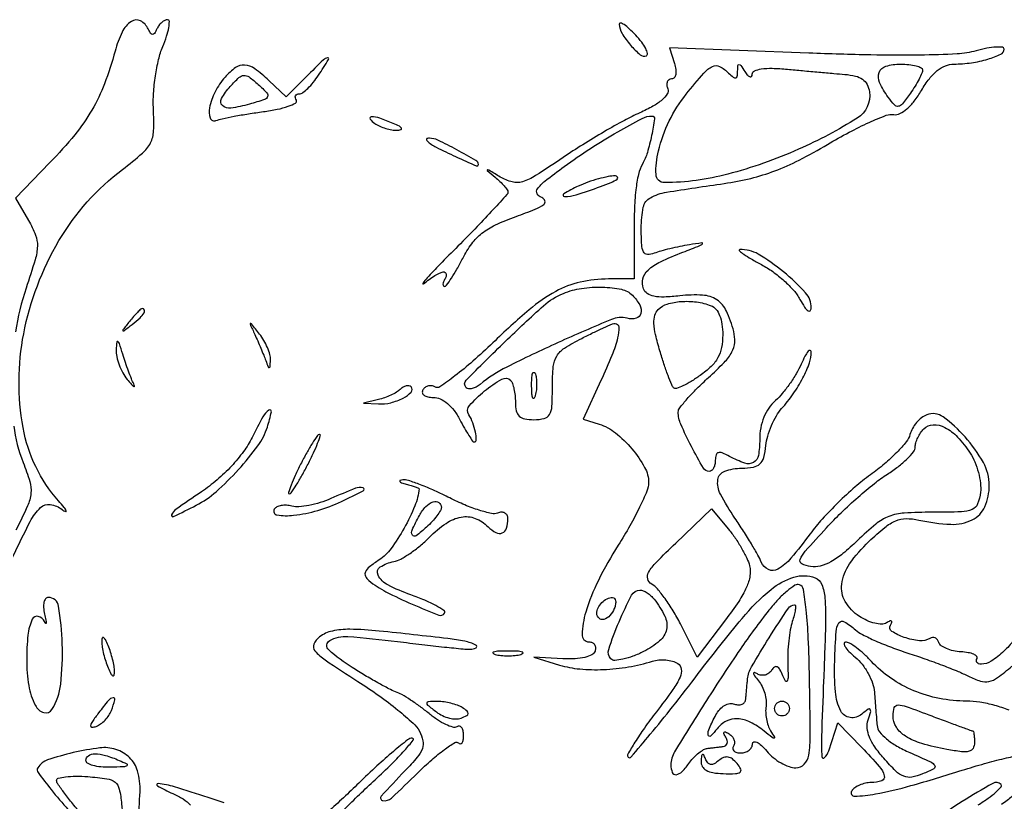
# Model space of a CAD drawing. Extents: x 4 to 800, y 0 to 528.
# Drawn here: x 477.1 to 610.2, y 422.3 to 528 of the extents above; entities that cross this region are included whole.
import ezdxf

# ---------------------------------------------------------------- set-up
doc = ezdxf.new("R2010")
doc.units = 0

msp = doc.modelspace()

# ---------------------------------------------------------------- linework, layer by layer
for points in [[(476.108529, 455.418226, -0.009032), (478.481771, 460.259929, -0.082597), (479.875203, 462.136801, -0.234702), (481.189246, 462.552348, -0.125268), (482.793805, 461.866351, 0.049388), (483.254099, 461.58125, 0.693487), (483.351888, 461.673604, 0.072685), (483.068912, 462.141608, 0.009134), (482.297728, 463.043908, -0.13807), (477.508898, 472.930519, -0.092095), (477.597623, 485.589945, -0.085904), (482.363975, 498.173805, -0.097371), (490.936824, 507.799942, 0.015591), (493.626014, 509.975747, 0.096651), (494.718936, 511.364787, 0.109561), (495.142657, 512.985638, 0.022622), (495.119529, 515.95426, -0.029654), (495.132673, 518.052643, -0.020826), (495.385461, 520.401685, -0.021092), (495.8179, 522.637879, -0.040667), (496.381678, 524.371058, 0.019196), (496.901557, 525.763242, 0.035415), (497.198261, 526.933998, 0.046435), (497.268772, 527.765466, 0.411813), (497.032307, 528, 0.119825), (496.658249, 527.909051, 0.058764), (496.249594, 527.632812, 0.053332), (495.870729, 527.2281, 0.052356), (495.583333, 526.75, -0.029131), (495.255505, 526.14253, -0.260055), (495, 526, -0.260055), (494.744495, 526.14253, -0.029131), (494.416667, 526.75, 0.165752), (493.373576, 527.836221, 0.273233), (492.140248, 527.766697, 0.133666), (490.894651, 526.332928, 0.046714), (489.933719, 523.75, -0.02547), (488.505651, 519.348507, -0.0411), (486.804199, 515.797419, -0.039282), (484.486373, 512.46336, -0.020985), (481.144751, 508.714163), (476.504587, 503.928326), (478.241787, 500.90143, -0.036216), (479.189361, 498.932889, -0.103213), (479.44616, 497.441588, -0.064292), (479.141598, 495.596363, -0.008237), (477.920251, 491.763269, 0.042813), (476.481909, 485.86937, 0.034206)], [(611.294555, 444.206333, -0.044675), (609.979939, 442.741736, -0.042523), (608.268379, 441.399546, -0.146033), (606.929552, 441, -0.075732), (606.563364, 441.055784, -0.152775), (606.325718, 441.220312, -0.186823), (606.252082, 441.464705, -0.119662), (606.345024, 441.75, 0.345191), (606.31164, 442.047772, 0.09946), (605.901455, 442.326061, 0.056327), (605.158557, 442.543961, 0.028175), (604.184752, 442.657866, -0.038117), (603.153824, 442.799261, -0.046362), (602.224478, 443.092003, -0.053006), (601.518772, 443.480956, -0.161226), (601.195301, 443.914096, 0.088492), (600.989422, 444.292506, 0.117832), (600.681576, 444.532124, 0.128693), (600.320045, 444.594501, 0.11765), (599.960578, 444.475636, -0.166144), (598.575054, 444.159552, -0.05506), (596.509998, 444.610494, -0.064703), (594.846131, 445.422923, -0.40549), (594.661419, 446.261182, 0.042553), (594.857466, 446.648546, 0.378019), (594.798806, 446.81471, 0.24324), (594.574765, 446.821744, 0.026943), (594.110532, 446.568313, -0.14547), (593.47771, 446.396806, -0.052318), (592.542646, 446.517907, -0.04642), (591.484323, 446.875814, -0.040311), (590.456024, 447.436857, -0.115349), (588.555839, 449.431806, -0.166121), (588.070364, 451.800482, -0.122095), (589.128584, 454.528281, -0.049618), (591.75, 457.564514, -0.017596), (593.884188, 459.45242, -0.071347), (595.363164, 460.352283, -0.100597), (596.762555, 460.641243, -0.056024), (598.5, 460.451422, 0.043697), (602.793031, 459.875245, 0.126746), (605.702898, 460.483518, 0.176272), (607.392301, 462.248164, 0.104037), (608, 465.13713, 0.127947), (607.202963, 468.20085, 0.054098), (604.725458, 471.692458, 0.054771), (601.768433, 474.371734, 0.253514), (599.55887, 474.660964, 0.075551), (598.851353, 474.258471, 0.048972), (598.171516, 473.604634, 0.048219), (597.619189, 472.815483, 0.06472), (597.291654, 472.007284, -0.107345), (596.793246, 471.025248, -0.022957), (595.51116, 469.590964, -0.022997), (593.839632, 468.035402, -0.020129), (591.958459, 466.565624, 0.023334), (589.873081, 464.91467, 0.014554), (587.58226, 462.800091, 0.014599), (585.440951, 460.578866, 0.025566), (583.821866, 458.604159, -0.0165), (581.212205, 455.300971, -0.086004), (579.440405, 453.815941, -0.244448), (578.178138, 453.757211, -0.189271), (577.211615, 454.766655, 0.03091), (576.761101, 455.69605, 0.006858), (575.871869, 457.22464, 0.0071), (574.793316, 458.96502, 0.006793), (573.650068, 460.700203, -0.027319), (571.692368, 463.954759, -0.156821), (571.344812, 465.911257, -0.280238), (572.266864, 467.047384, -0.082545), (574.570496, 467.461489, 0.037574), (576.160502, 467.602185, 0.147798), (577.03362, 468.03134, 0.143808), (577.536305, 468.879868, 0.03491), (577.830077, 470.5, -0.043343), (578.087478, 471.794946, -0.029766), (578.590463, 473.20625, -0.030088), (579.243206, 474.517021, -0.052355), (579.955113, 475.5, 0.031479), (581.517426, 477.47814, 0.031263), (582.822981, 479.641191, 0.032889), (583.717458, 481.67258, 0.094976), (583.960858, 483.184259, 0.38779), (583.803727, 483.34643, 0.242496), (583.544221, 483.232251, 0.050461), (583.110947, 482.57044, 0.015785), (582.597485, 481.5, -0.029758), (581.934909, 480.212212, -0.019947), (581.034613, 478.82166, -0.020119), (580.050892, 477.540166, -0.036948), (579.136627, 476.595012, 0.05956), (578.225735, 475.564104, 0.0546), (577.552063, 474.317951, 0.051965), (577.139054, 472.895978, 0.044738), (577, 471.345012, -0.041391), (576.819836, 469.172367, -0.225899), (576.162506, 468.231488, -0.217028), (574.996298, 468.127161, -0.038316), (572.934259, 469.035184, 0.024808), (571.939385, 469.505731, 0.1627), (571.396412, 469.54359, 0.26886), (571.095703, 469.247145, 0.06691), (571, 468.535184, -0.051103), (570.939805, 467.947769, -0.071045), (570.760656, 467.45096, -0.091117), (570.496219, 467.116956, -0.181813), (570.185212, 467, -0.267262), (569.388218, 467.458784, -0.011509), (567.770028, 470.398843, -0.017037), (566.347465, 473.373668, -0.103362), (566, 475.03653, -0.16793), (566.191519, 475.590683, -0.013449), (567.193965, 476.799333, -0.017), (568.507599, 478.200122, -0.012197), (570.064563, 479.677294, 0.015809), (572.196359, 481.729291, 0.068019), (573.241352, 483.141578, 0.108757), (573.617332, 484.427119, 0.078605), (573.484169, 485.919097, 0.046971), (572.511528, 488.670655, 0.139254), (571.218098, 490.174312, 0.133277), (569.289336, 490.810694, 0.04151), (566.214062, 490.72066, -0.017521), (564.086924, 490.556113, -0.058808), (562.695864, 490.661083, -0.101225), (561.808007, 491.030783, -0.153198), (561.291951, 491.681571, -0.154946), (561.213201, 493.01569, -0.144806), (561.912675, 494.192976, -0.076443), (563.598532, 495.332761, -0.019777), (566.624794, 496.620662, 0.001886), (568.901466, 497.49475, 0.120359), (569.248696, 497.737393, 0.694988), (569.179981, 497.865173, 0.004999), (567.5, 497.615898, 0.01113), (566.223168, 497.384133, 0.009071), (564.867188, 497.080964, 0.009187), (563.628545, 496.756127, 0.023575), (562.75, 496.463042, -0.10091), (561.845354, 496.309618, -0.272353), (561.315619, 496.645399, -0.106535), (561.055931, 497.614677, -0.012376), (561, 499.873959, -0.04924), (561.277485, 502.684781, -0.223929), (562.230386, 503.971616, -0.083854), (564.411593, 504.707775, -0.003849), (572.200743, 505.888834, 0.024304), (575.786363, 506.583568, 0.030356), (579.024566, 507.587663, 0.027777), (582.335652, 509.054051, 0.015904), (586.162925, 511.1661, -0.011975), (589.065485, 512.797731, -0.01597), (591.780205, 514.129997, -0.013199), (594.074936, 515.094494, -0.135651), (595.088665, 515.198088, 0.157268), (595.91473, 515.318006, 0.064822), (596.868034, 515.950246, 0.050542), (597.869547, 517.015152, 0.030181), (598.842758, 518.458067, -0.030968), (599.907996, 520.032086, -0.057893), (600.980244, 521.132284, -0.073155), (602.077528, 521.784902, -0.096429), (603.216275, 522.013655, 0.033714), (605.58147, 522.187529, 0.037254), (607.822132, 522.67744, 0.037278), (609.55709, 523.338919, 0.290812), (610, 524.036024, 0.387125), (609.773337, 524.284902, 0.038919), (608.898438, 524.298521, 0.033091), (607.688175, 524.142276, 0.018778), (606.25, 523.80235, -0.054749), (603.649958, 523.382056, -0.009247), (598.611502, 523.218851, -0.008674), (591.99248, 523.241753, -0.004376), (583.649131, 523.488447), (564.798262, 524.21098), (565.466519, 522.10549, -0.039829), (565.660044, 521.270376, -0.080427), (565.651686, 520.596822, -0.131123), (565.451944, 520.165482, -0.222665), (565.098772, 520, 0.14818), (564.746096, 519.893134, 0.152588), (564.516949, 519.609488, 0.117205), (564.454824, 519.179025, 0.069209), (564.572909, 518.670599, -0.235558), (564.506674, 517.984749, -0.075918), (563.821084, 517.18792, -0.050159), (562.579254, 516.322718, -0.022263), (560.791524, 515.428588, 0.019284), (558.725726, 514.410714, 0.007801), (555.987292, 512.87183, 0.007705), (553.088692, 511.122525, 0.009705), (550.463087, 509.410526, -0.00737), (546.725123, 506.948279, -0.066518), (544.952985, 506.125016, -0.139668), (543.57826, 506.091309, -0.070399), (541.963087, 506.762025, 0.001052), (540.424428, 507.667798, 0.13783), (540.214245, 507.722815, 0.690274), (540.187764, 507.649022, 0.002108), (541.25, 506.749245, -0.016568), (541.920189, 506.147424, -0.021976), (542.485937, 505.554581, -0.020066), (542.904844, 505.034373, -0.16082), (543, 504.746179, -0.18662), (542.863669, 504.393636, -0.001877), (541.017187, 502.37847, -0.005779), (538.837337, 500.071419, -0.003678), (536.25, 497.434835, 0.002825), (533.790199, 494.936757, 0.007777), (532.093443, 493.138896, 0.030899), (531.499461, 492.403082, 0.870638), (531.578741, 492.328414, -0.024579), (533.136983, 493.460043, -0.088477), (534.262665, 493.939248, -0.436611), (534.639643, 493.682802, -0.177758), (534.5, 493, 0.037669), (534.301028, 492.616192, 0.081126), (534.221755, 492.29375, 0.154955), (534.270089, 492.085715, 0.264694), (534.420659, 492, 0.241834), (534.710139, 492.14871, 0.010772), (535.365638, 493.106563, 0.016109), (536.105658, 494.323427, 0.010606), (536.881145, 495.767024, -0.040339), (538.108138, 497.757656, -0.068002), (539.469615, 499.16507, -0.058109), (541.309631, 500.293458, -0.022209), (544.093597, 501.436543, 0.009079), (546.661008, 502.41277, 0.063306), (547.831576, 503.064399, 0.330907), (547.98163, 503.554217, 0.226657), (547.552252, 503.981671, -0.185654), (546.939259, 504.502719, -0.289819), (546.98283, 505.171989, -0.070275), (547.989031, 506.210682, -0.00797), (550.610123, 508.18276, -0.013407), (554.152226, 510.61789, -0.013437), (557.81723, 512.857816, -0.009659), (561.103956, 514.663622, -0.121362), (562.469392, 515, -0.457306), (562.787527, 514.632088, -0.013648), (562.394492, 512.371604, -0.021929), (561.823027, 510.069303, -0.058645), (561.159082, 508.517581, 0.075263), (560.616933, 507.124825, 0.027783), (560.26903, 505.040919, 0.020509), (560.072023, 502.184453, 0.008127), (560.026407, 498.25), (560.050874, 493), (556.590536, 493, 0.054888), (552.753462, 492.577505, 0.071205), (549.447273, 491.32737, 0.050919), (545.870942, 488.852092, 0.015159), (540.948234, 484.37983, -0.011234), (538.263813, 481.902314, -0.017729), (535.841808, 479.913848, -0.012097), (533.801157, 478.432942, -0.297637), (533.135437, 478.416295, 0.100991), (532.706885, 478.573835, 0.098383), (532.246627, 478.553036, 0.097473), (531.825873, 478.357196, 0.097119), (531.510081, 478.016312, 0.194045), (531.44384, 477.63099, 0.184958), (531.66164, 477.297729, 0.107915), (532.178139, 477.072532, 0.049078), (532.915303, 477, -0.107352), (533.859165, 476.794987, -0.067368), (534.818572, 476.190407, -0.057448), (535.722523, 475.237793, -0.041818), (536.5, 474, 0.009487), (537.122472, 472.850272, 0.014544), (537.708988, 471.88125, 0.008948), (538.22705, 471.109623, 0.24515), (538.437196, 471, 0.420696), (538.718154, 471.287231, 0.043356), (538.604008, 472.332816, 0.040857), (538.248193, 473.584008, 0.050035), (537.710122, 474.673533, -0.329856), (537.807152, 475.906622, -0.042211), (539.832825, 477.873451, -0.042377), (542.154259, 479.467037, -0.337583), (543.362878, 479.303788, -0.115202), (543.60913, 478.907503, -0.02884), (543.812846, 478.168404, -0.027918), (543.953131, 477.273313, -0.024915), (544, 476.333333, 0.053326), (544.12362, 475.177531, 0.152866), (544.517857, 474.483333, 0.143629), (545.25594, 474.112468, 0.04511), (546.5, 474, 0.058486), (547.90613, 474.165041, 0.210034), (548.610481, 474.697968, 0.114944), (548.93168, 475.814388, 0.012814), (549, 478.479676, -0.022127), (549.119858, 481.186796, -0.115182), (549.583757, 482.596826, -0.115934), (550.622619, 483.651099, -0.022548), (552.960162, 484.979676, -0.005129), (554.516603, 485.753695, -0.00731), (555.915604, 486.40653, -0.004371), (557.101114, 486.926375, -0.101473), (557.460162, 487, -0.405437), (557.962274, 486.512757, -0.068149), (557.805924, 485.043721, -0.036525), (557.032911, 482.672519, -0.011897), (555.557557, 479.296019), (553.134652, 474.092039), (555.317326, 473.402894, -0.093212), (557.508978, 472.229063, -0.048051), (559.7428, 470.047219, -0.048267), (561.457153, 467.566362, -0.128796), (561.989278, 465.5, -0.097967), (561.759347, 464.362506, -0.014199), (560.7838, 462.196385, -0.015629), (559.461405, 459.673632, -0.012808), (557.897147, 457.062163, 0.025371), (555.202539, 452.296034, 0.042663), (553.5049, 448.027834, 0.063959), (552.99765, 444.991628, 0.425327), (553.952491, 444, -0.110726), (554.382953, 443.90349, -0.139905), (554.688627, 443.635872, -0.131796), (554.818255, 443.233411, -0.093084), (554.753472, 442.760417, -0.195253), (554.327796, 442.262566, -0.06062), (553.386973, 441.912036, -0.046155), (552.059916, 441.720544, -0.025486), (550.420139, 441.720375), (546.5, 441.919917), (549.965643, 440.875488, 0.050485), (552.697648, 440.344896, 0.033192), (555.902724, 440.2661, 0.031783), (559.270803, 440.622159, 0.03369), (562.5, 441.399484, -0.05504), (563.371022, 441.570261, -0.043316), (564.333184, 441.567435, -0.044645), (565.238076, 441.403943, -0.077708), (565.932117, 441.091432, -0.223517), (566.404896, 440.325136, -0.133112), (566.239737, 439.244577, -0.05154), (565.271084, 437.550154, -0.0087), (563.040885, 434.552994, 0.009546), (561.420484, 432.367626, 0.015498), (560.13846, 430.444325, 0.009277), (559.177863, 428.835945, 0.338406), (559.231377, 428.435289, 0.437097), (559.608499, 428.449909, 0.002373), (562.224163, 431.535489, 0.007671), (565.22801, 435.226824, 0.00456), (568.69802, 439.710724, -0.010536), (574.611952, 447.166794, -0.048022), (578.530741, 451.068334, -0.095632), (581.611947, 452.73778, -0.169666), (584.466226, 452.651334, -0.210326), (585.370987, 451.754467, -0.073224), (585.796925, 449.926969, -0.027836), (585.890107, 446.494392, -0.003178), (585.619901, 438.749443, 0.00186), (585.336424, 431.195397, 0.026749), (585.389326, 428.509841, 0.646494), (585.765837, 428.372488, 0.114326), (586.314339, 429.276987), (587.555352, 433.053975), (590.777676, 429.72938, -0.011065), (593.148873, 427.17205, -0.115748), (593.823608, 425.922292, -0.390993), (593.470566, 425.245576, -0.08634), (592.059017, 425, 0.052971), (591.264374, 424.915577, 0.048741), (590.481522, 424.665592, 0.052069), (589.824838, 424.297804, 0.101001), (589.414458, 423.86159, 0.594918), (589.807538, 423.174703, 0.04085), (592.630252, 423.469281, 0.022571), (597.418569, 424.594334, 0.007518), (604.319673, 426.660798, -0.007489), (607.373238, 427.575353, -0.011692), (610.030766, 428.261415, -0.005943), (612.26238, 428.754297, -0.252917)], [(476.255855, 473.146336, 0.064268), (477.519993, 468.241638, -0.022639), (478.419933, 465.659338, -0.099239), (478.567999, 464.058698, -0.079505), (478.107036, 462.355173, -0.011521), (476.551259, 459.101156, -0.015691)], [(610.668618, 434.778334, 0.027029), (608.738926, 435.421251, 0.026909), (606.73361, 435.856547, 0.040009), (604.943712, 436, -0.048381), (601.27815, 436.355518, -0.050554), (597.805487, 437.408447, -0.051768), (594.688716, 439.106538, -0.055947), (592.075686, 441.371121, 0.020977), (591.068644, 442.375174, 0.025971), (590.047531, 443.217994, 0.025822), (589.138906, 443.82174, 0.142391), (588.575686, 443.966731, 0.413117), (588.391362, 443.771376, 0.138473), (588.520841, 443.356294, 0.053266), (589.050923, 442.706122, 0.021503), (589.899517, 441.935366, -0.053967), (590.832285, 440.970719, -0.039531), (591.651152, 439.725612, -0.040243), (592.244344, 438.405395, -0.067758), (592.492994, 437.218636, 0.000891), (592.578708, 436.046646, 0.000694), (592.675956, 434.772491, 0.000701), (592.769915, 433.585072, 0.001702), (592.843476, 432.708994, 0.148013), (593.185151, 431.856193, 0.051272), (594.125191, 430.90102, 0.042398), (595.510198, 429.940859, 0.027592), (597.25, 429.06525, -0.004275), (600.097475, 427.794845, -0.15076), (600.634465, 427.31673, -0.43314), (600.511634, 426.878746, -0.021421), (599, 426.172544, -0.053774), (597.536247, 425.74089, -0.141129), (596.457128, 425.850344, -0.099045), (595.371772, 426.559784, -0.01902), (593.749978, 428.27854, -0.026718), (592.539511, 429.822461, -0.056337), (591.812006, 431.157498, -0.074488), (591.52315, 432.349798, -0.099405), (591.644224, 433.45441, 0.010307), (591.981898, 434.59968, 0.284141), (591.89676, 434.887517, 0.356358), (591.628794, 434.899548, 0.013235), (590.776924, 434.229827, -0.208795), (589.207554, 433.776766, -0.246946), (587.960032, 434.657685, -0.097844), (587.226734, 437.239916, -0.028581), (587.125178, 441.387541, -0.006644), (587.309663, 445.399331, -0.131665), (587.694742, 446.55721, -0.401549), (588.414142, 446.721275, -0.043983), (589.921259, 445.628477, 0.061216), (590.870959, 444.988471, 0.013437), (592.65187, 444.141678, 0.013793), (594.778607, 443.269, 0.012862), (597, 442.493, -0.007121), (599.302513, 441.718209, -0.006346), (601.672676, 440.848925, -0.006379), (603.783727, 440.013133, -0.019526), (605.183577, 439.373191, 0.038538), (606.818008, 438.699832, 0.134833), (607.946133, 438.648233, 0.102338), (609.115518, 439.17932, 0.01731), (611.056413, 440.700922, -0.009524)], [(520.871765, 421.368029, -0.009446), (525.057, 425.392287, 0.00798), (527.308659, 427.544667, 0.015322), (529.031747, 429.352734, 0.013773), (530.207453, 430.739686, 0.629182), (530.082478, 431, 0.169188), (529.44545, 430.778094, 0.006902), (527.533216, 429.218397, 0.011378), (525.302475, 427.258862, 0.007753), (522.852659, 424.934967, -0.012754), (518.6772, 421.052725, -0.096193)], [(492.934284, 419.500086, 0.024239), (493.315568, 423.776303, 0.080592), (492.977769, 426.568909, 0.129063), (491.904248, 428.368288, 0.117749), (490.050227, 429.484059, 0.108256), (487.860442, 429.685338, 0.02661), (484.280999, 429.04427, 0.023684), (480.82713, 428.059377, 0.174767), (479.50655, 427.010599, 0.307049), (479.533578, 426.371261, 0.00854), (481.307499, 424.06256, 0.014709), (483.607899, 421.340529, 0.009217)], [(504.651401, 422.259679, 0.005165), (502.5, 422.993963, 0.00618), (497.957611, 424.43009, 0.046489), (495.750691, 424.879627, 0.812368), (495.648224, 424.564481, 0.027675), (497.75, 423.509132, -0.037248), (499.118977, 422.788633, -0.059948), (500.143926, 421.962028, -0.074531)], [(606.5, 422, 0.015523), (607.846185, 422.89089, 0.026937), (608.897115, 423.722677, 0.026884), (609.604975, 424.418943, 0.400949), (609.597771, 424.735562, 0.336958), (608.469374, 424.889264, 0.011335), (604.359619, 422.440775, 0.018082), (600.464937, 419.798318, 0.095867)], [(611.080895, 423.163708, -0.047631), (609.66152, 422.05528, -0.029443)]]:
    msp.add_lwpolyline(points, format="xyb")
for points in [[(558.031803, 527.408406, 0.128009), (558.404096, 526.159136, 0.041146), (559.547413, 524.579484, 0.038354), (560.857, 523.269964, 0.287466), (561.686625, 523.145542, 0.361286), (561.84055, 523.451258, 0.063222), (561.600133, 524.103347, 0.043933), (561.054754, 524.959273, 0.024076), (560.25, 525.908406, 0.017026), (559.387367, 526.770942, 0.039196), (558.67028, 527.342499, 0.086019), (558.208408, 527.550409, 0.5008)], [(515.754579, 520.300033), (513.054612, 517.600067), (510.712855, 519.800033, 0.031716), (508.800623, 521.380772, 0.138747), (507.437069, 521.881037, 0.176431), (506.203059, 521.535041, 0.058807), (504.796016, 520.25, 0.05862), (503.445207, 518.258906, 0.067959), (502.674847, 516.10367, 0.143194), (502.780281, 514.734934, 0.415701), (503.560784, 514.384951, -0.038533), (504.398465, 514.63436, -0.006608), (506.026761, 514.962966, -0.007166), (507.953392, 515.296835, -0.006343), (509.968777, 515.590246, 0.017567), (511.845902, 515.906703, 0.032514), (513.336562, 516.314688, 0.040787), (514.320542, 516.746676, 0.431412), (514.42194, 517.126304, -0.084761), (514.286909, 517.460051, -0.163558), (514.317885, 517.743352, -0.180691), (514.508419, 517.931885, -0.106044), (514.825973, 518, 0.161655), (515.293359, 518.155165, 0.032055), (515.973859, 518.734375, 0.030918), (516.711677, 519.54286, 0.024473), (517.408043, 520.5, 0.005937), (518.77046, 522.634164, 0.629545), (518.626752, 522.859643, 0.164732), (518.079739, 522.597504, 0.002995)], [(572.8, 520.8, 0.023205), (573.419526, 520.235457, 0.227685), (573.75319, 520.152083, 0.311655), (573.956929, 520.364866, 0.037242), (574.015313, 521.05, -0.017425), (574.05085, 521.832087, -0.405593), (574.203379, 521.965839, -0.231435), (574.437701, 521.83612, -0.009151), (575, 521, 0.032087), (575.375498, 520.493434, 0.127384), (575.689119, 520.271729, 0.346709), (575.892792, 520.335968, 0.147099), (575.984687, 520.627163, -0.291033), (576.286818, 521.088309, -0.07055), (577.203296, 521.355329, -0.043043), (578.674412, 521.438693, -0.015883), (580.75, 521.311532, 0.000604), (582.788339, 521.124004, 0.000483), (584.985937, 520.926641, 0.000488), (587.020552, 520.747897, 0.001235), (588.5, 520.623061, -0.038776), (589.928594, 520.393653, -0.095716), (590.890463, 519.955325, -0.119943), (591.490538, 519.262262, -0.082521), (591.809098, 518.268459, -0.297047), (590.175864, 514.725613, -0.036144), (582.241816, 510.502958, -0.039562), (572.680608, 507.144979, -0.063385), (564.118331, 506.007554, -0.4035), (562.990578, 507.082811, -0.071201), (563.312187, 510.288847, -0.053213), (564.784547, 514.341675, -0.055595), (567.062585, 517.928254, -0.008677), (569.451595, 520.797629, -0.099091), (570.607599, 521.697791, -0.240594), (571.586937, 521.689817, -0.076409)], [(599, 521.222506, -0.105748), (598.906693, 520.786266, -0.015945), (598.51301, 519.978126, -0.017288), (597.976917, 519.041323, -0.014168), (597.342163, 518.078119, -0.013212), (596.273216, 516.634695, -0.184976), (595.729133, 516.307724, -0.258136), (595.205143, 516.487166, -0.026067), (594.342163, 517.546742, -0.04953), (593.179498, 519.520253, -0.200055), (593.126806, 520.887593, -0.239291), (594.039484, 521.728797, -0.068839), (596, 522, -0.024476), (597.149663, 521.943688, -0.038945), (598.11875, 521.771611, -0.046043), (598.808721, 521.523182, -0.291123)], [(508.089982, 516.600435, -0.031795), (505.586026, 516.048951, -0.229196), (504.43746, 516.400967, -0.349964), (504.295128, 517.345871, -0.052996), (505.501778, 519.001965, -0.02033), (506.667959, 520.189755, -0.173213), (507.341848, 520.483371, -0.180267), (508.035104, 520.27738, -0.022378), (509.269397, 519.258096, -0.017066), (510.454959, 518.110435, -0.305282), (510.542743, 517.613719, -0.212234), (510.108813, 517.221568, -0.009063)], [(525, 514, 0.040566), (525.684071, 513.632796, 0.028934), (526.5, 513.331527, 0.029384), (527.317134, 513.134067, 0.053798), (528, 513.085598, 0.051935), (528.535375, 513.161267, 0.491407), (528.615423, 513.343886, 0.152377), (528.341871, 513.608071, 0.014925), (527.5, 514, 0.019739), (525.686554, 514.695838, 0.081911), (524.533606, 514.885992, 0.608383), (524.381869, 514.592871, 0.095694)], [(532.083333, 511.627176, 0.064958), (533.292889, 510.799341, 0.009923), (535.927559, 509.52467, 0.004451), (538.725232, 508.269046, 0.541042), (539, 508.44864, 0.268599), (538.67742, 509.005803, 0.007149), (536.093941, 510.440313, 0.011269), (533.543721, 511.735863, 0.112345), (532.382993, 512, 0.051831), (532.136118, 511.974339, 0.173364), (531.999483, 511.890483, 0.275223), (531.982363, 511.768888, 0.111359)], [(552.5, 505.536115, 0.027083), (550.522746, 504.497793, 0.753222), (550.617526, 504.138658, 0.081511), (552.215869, 504.365556, 0.010528), (555.5, 505.471164, 0.014041), (556.920953, 506.02863, 0.055563), (557.7375, 506.48855, 0.395128), (557.789095, 506.750844, 0.258815), (557.5, 506.911003, 0.048143), (556.524616, 506.816273, 0.018831), (555.20625, 506.50663, 0.018434), (553.795268, 506.062096, 0.021835)], [(577.223441, 494.94554, -0.035116), (578.757989, 493.991948, -0.027101), (580.289786, 492.752207, -0.027754), (581.598929, 491.430718, -0.057083), (582.433403, 490.239736, 0.018554), (583.051698, 489.194639, 0.087217), (583.523111, 488.683849, 0.3843), (583.808561, 488.707402, 0.184364), (583.959962, 489.075686, 0.193961), (583.190142, 491.134864, 0.036216), (580.201677, 493.960901, 0.037551), (576.781534, 496.351323, 0.14834), (574.315741, 496.955804, 0.665546), (574.261003, 496.802146, 0.033427), (574.833385, 496.347058, 0.020421), (575.849743, 495.704081, 0.009354)], [(559.8, 490.8, -0.070651), (560.786094, 489.487479, -0.183828), (560.947923, 488.336345, -0.279925), (560.317613, 487.686071, -0.128421), (559.090895, 487.686482, 0.164543), (556.978186, 487.53753, 0.006479), (549.757139, 484.403258, 0.01116), (542.849487, 481.110797, 0.054589), (539.225834, 478.756463, -0.048413), (538.694442, 478.401825, -0.064184), (538.151592, 478.195291, -0.079739), (537.680069, 478.159282, -0.177446), (537.358096, 478.308571, -0.412849), (537.355706, 479.334106, -0.004828), (542.637623, 484.563511, -0.010102), (547.808503, 489.385934, -0.086453), (550.48408, 491.05543, -0.059558), (552.946485, 491.727412, -0.04374), (555.774066, 491.897304, -0.044637), (558.322607, 491.598721, -0.145912)], [(570.418213, 489.393011, -0.128821), (571.08448, 488.914699, -0.077516), (571.585426, 488.073675, -0.060446), (571.897879, 486.907298, -0.035263), (572, 485.461105, -0.045755), (571.840852, 483.725602, -0.08126), (571.356399, 482.377779, -0.075889), (570.440803, 481.194887, -0.035472), (568.942425, 479.959003, -0.017815), (567.733704, 479.161633, -0.027655), (566.633002, 478.571376, -0.026281), (565.736729, 478.20883, -0.286805), (565.374176, 478.29249, -0.101059), (565.115031, 478.68463, -0.006496), (564.617327, 479.96958, -0.009283), (564.068614, 481.530792, -0.00677), (563.514785, 483.284615, -0.015529), (562.927038, 485.482702, -0.047248), (562.717937, 487.013026, -0.074715), (562.836028, 488.10443, -0.13289), (563.283033, 488.883033, -0.124426), (564.506862, 489.613008, -0.054776), (566.374476, 489.954393, -0.051188), (568.472383, 489.889477, -0.058363)], [(491.872445, 487.25, 0.001576), (490.99236, 486.120493, 0.377591), (491, 486, 0.377591), (491.120493, 485.99236, 0.001576), (492.25, 486.872445, 0.017685), (493.306759, 487.76332, 0.065617), (493.869516, 488.426111, 0.241985), (493.90695, 488.806605, 0.307699), (493.622445, 489, 0.184603), (493.410139, 488.91885, 0.013803), (492.952641, 488.485937, 0.017649), (492.425681, 487.920402, 0.012436)], [(508.809706, 485.5, -0.004617), (509.202646, 484.624619, -0.003388), (509.622861, 483.646875, -0.003423), (510.008049, 482.715877, -0.007594), (510.285925, 482, 0.005492), (510.622585, 481.121755, 0.333106), (510.758082, 481.038557, 0.366178), (510.863988, 481.146399, 0.005928), (510.921053, 482.05887, 0.078825), (510.842314, 482.793843, 0.033785), (510.519979, 483.730029, 0.032368), (510.034194, 484.701106, 0.036738), (509.444834, 485.55887, 0.000858), (508.343189, 486.929096, 0.251175), (508.213921, 486.98371, 0.515711), (508.167876, 486.904417, 0.001244)], [(490.085953, 483.44113, 0.064141), (490.166417, 482.511956, 0.035438), (490.487657, 481.416846, 0.034693), (490.977828, 480.335355, 0.046654), (491.574157, 479.44113, 0.009654), (492.149592, 478.758905, 0.062371), (492.485688, 478.460408, 0.665431), (492.57199, 478.516048, 0.074622), (492.466722, 478.828343, -0.022056), (492.150143, 479.518665, -0.007423), (491.748405, 480.551284, -0.007368), (491.337324, 481.708069, -0.008375), (490.978517, 482.828343, 0.004818), (490.526409, 484.275274, 0.165659), (490.315377, 484.558227, 0.572615), (490.155893, 484.483448, 0.012639)], [(546.692991, 477.269032, -0.087174), (546.51666, 476.883358, -0.597527), (546.356533, 476.900903, -0.080377), (546.235556, 477.431793, -0.012823), (546.194949, 478.5, -0.014395), (546.212705, 479.580113, -0.052471), (546.315079, 480.257153, -0.333666), (546.47713, 480.386009, -0.31318), (546.655937, 480.269032, -0.06278), (546.814405, 479.671085, -0.030339), (546.872264, 478.880008, -0.029507), (546.832894, 478.036634, -0.037336)], [(528.433333, 478.080398, -0.057395), (527.935975, 477.70631, -0.023509), (527.186667, 477.313158, -0.022888), (526.334167, 476.962312, -0.027159), (525.5, 476.713066), (523.5, 476.232003), (525.5, 476.131314, 0.07289), (527.172603, 476.291063, 0.060095), (528.850862, 476.924278, 0.084951), (529.916323, 477.734801, 0.404166), (529.904373, 478.42896, 0.163493), (529.627844, 478.566407, 0.09272), (529.250451, 478.548374, 0.074935), (528.830246, 478.379442, 0.056986)], [(508.452606, 471.612053, -0.042947), (507.28529, 469.698712, -0.029179), (505.656467, 467.733167, -0.027918), (503.711321, 465.867129, -0.028796), (501.589592, 464.25, 0.004054), (498.157532, 461.893023, 0.150072), (497.580176, 461.153681, 0.679056), (497.838024, 460.916913, 0.006748), (500.901216, 462.448917, 0.06128), (503.572852, 464.275339, 0.027721), (506.599995, 467.254995, 0.02725), (509.220807, 470.473544, 0.080567), (510.503064, 473.009655, 0.024085), (511.049363, 475.070121, 0.67685), (510.716711, 475.293702, 0.118499), (509.912377, 474.406816, 0.00969)], [(605.419238, 469.482914, -0.047234), (606.048373, 468.290923, -0.033521), (606.530295, 466.856999, -0.03401), (606.807032, 465.411949, -0.059112), (606.810855, 464.192307, -0.063634), (606.423492, 462.623326, -0.205172), (605.688442, 461.871131, -0.090878), (604.22729, 461.558261, -0.007421), (600.301843, 461.5, 0.015318), (596.518987, 461.384081, 0.075312), (594.436589, 460.936732, 0.082512), (592.670495, 459.910001, 0.020448), (590.17229, 457.664665, -0.020335), (588.233625, 455.921443, -0.046215), (586.60834, 454.811105, -0.063044), (585.182689, 454.239939, -0.09924), (583.870447, 454.164665, -0.081929), (582.690533, 454.534866, -0.390811), (582.464282, 455.139326, -0.085162), (583.147994, 456.237476, -0.004262), (586, 459.390492, -0.01475), (587.997433, 461.436705, -0.011534), (590.279688, 463.541192, -0.0117), (592.496734, 465.402638, -0.027762), (594.25, 466.653036, 0.022759), (595.685872, 467.655565, 0.029548), (596.898438, 468.706489, 0.030054), (597.773509, 469.669638, 0.170996), (598, 470.312545, -0.07169), (598.083112, 470.889222, -0.038802), (598.338751, 471.560561, -0.037697), (598.711816, 472.217054, -0.048357), (599.153196, 472.753196, -0.18881), (600.436447, 473.314253, -0.130728), (601.999164, 472.963098, -0.085352), (603.720486, 471.650984, -0.042315)], [(515, 468, 0.009323), (514.252894, 466.465529, 0.016702), (513.705668, 465.175, 0.012218), (513.343187, 464.160667, 0.510981), (513.459352, 464, 0.247499), (513.73158, 464.143545, 0.008607), (514.411918, 465.175, 0.01426), (515.181745, 466.467002, 0.009274), (516, 468, 0.009323), (516.747106, 469.534471, 0.016702), (517.294332, 470.825, 0.012218), (517.656813, 471.839333, 0.510981), (517.540648, 472, 0.247499), (517.26842, 471.856455, 0.008607), (516.588082, 470.825, 0.01426), (515.818255, 469.532998, 0.009274)], [(529.25, 465.310674, -0.009054), (529.919793, 465.12262, -0.014633), (530.481515, 464.935792, -0.008354), (530.932199, 464.76251, -0.329183), (530.984944, 464.676676, -0.076848), (530.420666, 462.354836, -0.029579), (528.970743, 459.360483, -0.029145), (527.203244, 456.592953, -0.091148), (525.612371, 455.073715, 0.020492), (524.29921, 454.133153, 0.111531), (523.748464, 453.460556, 0.229334), (523.740761, 452.872721, 0.114547), (524.211258, 452.273782, 0.049523), (526.524631, 450.765192, 0.018227), (530.051256, 449.094376, 0.009381), (533.657891, 447.623504, 0.36098), (534.427184, 447.882181, 0.404339), (534.348095, 448.244508, 0.02269), (533.26576, 448.896285, 0.024591), (531.750473, 449.623563, 0.014262), (529.867186, 450.353576, -0.032539), (526.782283, 451.680922, -0.158716), (525.456297, 453.009005, -0.380738), (525.746994, 454.111605, -0.101208), (527.582866, 454.852767, 0.079067), (528.512973, 455.181548, 0.024748), (529.77951, 455.952972, 0.024041), (531.12958, 456.967904, 0.024418), (532.368657, 458.102767, -0.046627), (534.639299, 460.004331, -0.106398), (536.694233, 460.853784, -0.137663), (538.570915, 460.677566, -0.104924), (540.309524, 459.547619, 0.071411), (541.368325, 458.754647, 0.224779), (542.231636, 458.704492, 0.227652), (542.809888, 459.339127, 0.072947), (543, 460.635282, 0.119561), (542.889998, 461.088733, 0.149663), (542.589111, 461.39711, 0.132512), (542.135361, 461.506749, 0.085206), (541.60123, 461.400472, -0.146793), (540.767448, 461.337902, -0.021945), (539.124628, 461.775779, -0.023097), (537.177442, 462.487776, -0.018073), (535.134474, 463.431857, 0.01108), (533.099917, 464.406802, 0.014063), (531.178256, 465.211533, 0.012078), (529.549873, 465.795447, 0.102936), (528.783244, 465.883999, 0.065237), (528.428639, 465.804538, 0.515335), (528.391015, 465.667734, 0.140057), (528.63783, 465.495525, 0.018823)], [(519.080089, 463.346227, -0.027991), (517.636483, 462.81096, -0.027153), (516.127481, 462.43398, -0.028214), (514.766689, 462.25039, -0.083561), (513.831085, 462.333921, 0.050483), (513.089895, 462.449657, 0.057865), (512.374784, 462.405561, 0.0667), (511.790283, 462.218078, 0.144399), (511.441979, 461.90612, 0.537999), (511.799599, 461.13368, 0.066162), (514.050217, 461.093371, 0.041556), (517.336211, 461.750198, 0.040431), (520.5, 462.945276, 0.008898), (523.460239, 464.411116, 0.680035), (523.421307, 464.794577, 0.165881), (522.408021, 464.740256, 0.007178)], [(534, 462.154988, -0.136196), (533.878502, 461.717217, -0.026046), (533.4125, 461.026517, -0.02603), (532.765682, 460.254929, -0.021385), (532, 459.5, -0.02189), (530.584557, 458.327517, -0.44255), (530.094646, 458.419333, -0.251906), (530.054533, 459.10184, -0.01414), (531.035184, 461.065741, -0.066433), (531.895553, 462.260585, -0.11601), (532.908908, 462.928959, -0.247854), (533.653047, 462.828769, -0.242345)], [(575.629526, 454.250834, -0.107505), (575.684295, 452.917359, -0.061673), (575.212246, 451.371271, -0.042246), (574.161976, 449.466733, -0.015781), (572.386681, 446.979811), (568.556964, 441.957954), (566.286987, 446.424527, 0.018601), (565.29961, 448.200568, 0.020361), (564.21038, 449.843992, 0.020288), (563.171176, 451.164915, 0.088587), (562.405313, 451.793052, -0.20557), (561.865558, 452.4956, -0.197266), (561.991091, 453.386899, -0.061617), (563.038874, 454.757967, -0.008132), (565.646807, 457.332329), (570.5, 461.969655), (572.771327, 459.234828, -0.023822), (573.683963, 458.022884, -0.019282), (574.547845, 456.642663, -0.019695), (575.246326, 455.305266, -0.046704)], [(578.248144, 448.293768, 0.016948), (574.34803, 442.98323, 0.008768), (569.820383, 436.102933, 0.003861), (565.507658, 429.17427, 0.138128), (565, 427.371695, 0.093155), (565.188188, 426.370384, 0.349806), (565.70372, 426.070921, 0.167327), (566.501778, 426.48472, 0.032386), (567.559146, 427.75, -0.033275), (568.128548, 428.42891, -0.033775), (568.780315, 429.022656, -0.03583), (569.416039, 429.457293, -0.103594), (569.919389, 429.625, 0.00018), (570.409825, 429.681911, 0.000107), (570.993657, 429.75, 0.000108), (571.575436, 429.818104, 0.000186), (572.059017, 429.875, 0.13454), (572.404447, 430.014962, 0.165134), (572.59735, 430.302418, 0.131358), (572.598356, 430.703756, 0.073849), (572.404508, 431.154508, -0.028948), (572.154868, 431.616187, -0.323892), (572.191836, 431.80982, -0.309012), (572.391571, 431.841292, -0.02762), (572.861803, 431.58541, -0.078004), (573.265683, 431.238779, -0.090333), (573.519692, 430.800911, -0.100781), (573.586571, 430.341636, -0.124968), (573.457295, 429.930902, 0.153598), (573.36763, 429.57792, 0.191518), (573.50893, 429.273452, 0.129571), (573.885513, 429.067661, 0.06068), (574.440983, 429, 0.07833), (575.039055, 429.094272, 0.088447), (575.551812, 429.367188, 0.097858), (575.900876, 429.773174, 0.122723), (576.033269, 430.25, -0.317892), (576.223614, 430.504489, -0.201483), (576.608141, 430.471875, -0.071905), (577.218898, 430.030464, -0.026543), (577.943562, 429.25, 0.047898), (578.814164, 428.389084, 0.041312), (579.875066, 427.660937, 0.043353), (580.957377, 427.161584, 0.086622), (581.883075, 427, 0.202341), (583.021818, 427.480501, 0.156805), (583.626678, 428.69785, 0.039384), (583.822163, 431.433558, 0.002729), (583.722782, 439.167481, 0.006205), (583.558783, 444.504605, 0.016102), (583.269274, 448.340506, 0.013811), (582.894782, 451.094501, 0.278622), (582.368695, 451.71125, 0.22543), (581.75393, 451.635659, 0.031662), (580.69162, 450.862583, 0.031049), (579.475589, 449.719526, 0.021729)], [(480.423381, 447.75, -0.008643), (480.608907, 446.942652, -0.056742), (480.648327, 446.529955, -0.691754), (480.567553, 446.501171, -0.068293), (480.405359, 446.756231, 0.231158), (479.562171, 447.447099, 0.3563), (478.758382, 447.056384, 0.083122), (478.171333, 444.917954, 0.025521), (478, 441.563428, 0.041526), (478.28809, 438.100616, 0.07668), (479.172037, 435.424875, 0.20037), (480.311998, 434.458515, 0.34389), (481.418736, 434.868512, 0.11161), (482.5983, 438.297984, 0.035602), (482.803504, 443.724068, 0.031331), (482.314082, 448.805751, 0.368472), (480.91356, 450, 0.23218), (480.554308, 449.823672, 0.111392), (480.331792, 449.346541, 0.073242), (480.282219, 448.621669, 0.041329)], [(557.361626, 448.5, -0.0934), (556.775912, 447.550368, -0.14009), (555.95259, 447.04161, -0.251538), (555.296638, 447.186723, -0.218435), (555, 447.833333, -0.112461), (555.174434, 448.599055, -0.082723), (555.676818, 449.313234, -0.083144), (556.380659, 449.82296, -0.115733), (557.135282, 450, -0.226347), (557.392473, 449.877284, -0.133446), (557.532574, 449.559375, -0.08379), (557.524131, 449.074834, -0.04548)], [(562.755166, 449.75, -0.056978), (564.173243, 447.492826, -0.163467), (564.397476, 445.679517, -0.167595), (563.481781, 444.127849, -0.060597), (561.317669, 442.695995, -0.025069), (559.876434, 442.063864, -0.035191), (558.531831, 441.658433, -0.037996), (557.438625, 441.497071, -0.217325), (556.902848, 441.697152, -0.284491), (556.598875, 442.989213, -0.019015), (558.002962, 446.704808, -0.01907), (559.685825, 450.30309, -0.280853), (560.828663, 451, -0.102107), (561.254834, 450.912053, -0.042161), (561.776733, 450.632812, -0.039433), (562.304053, 450.22828, -0.040727)], [(581.399313, 446.75, 0.036689), (581.125128, 445.641973, 0.015783), (580.916036, 444.132812, 0.015518), (580.793589, 442.504852, 0.019798), (580.786894, 441, -0.006819), (580.823642, 439.291391, -0.101934), (580.708447, 438.709071, -0.615413), (580.494219, 438.69427, -0.037995), (580.127471, 439.433624, 0.030747), (579.7273, 440.270584, 0.154888), (579.354726, 440.621867, 0.280284), (578.985307, 440.58559, 0.093469), (578.603404, 440.167312, -0.096284), (578.23035, 439.763276, -0.096017), (577.732759, 439.527912, -0.097135), (577.188202, 439.496995, -0.101169), (576.680902, 439.675647, 0.058927), (576.288017, 439.852293, 0.555476), (576.173679, 439.754163, 0.119426), (576.312438, 439.41685, 0.013277), (576.82296, 438.751584, -0.056263), (577.307384, 437.993624, -0.041738), (577.669762, 437.067172, -0.042547), (577.865735, 436.12169, -0.070755), (577.847918, 435.309626, 0.052281), (577.800718, 434.507066, 0.034807), (577.906823, 433.590953, 0.034971), (578.137268, 432.706224, 0.056056), (578.466917, 432, -0.007157), (578.988016, 431.119526, -0.559647), (578.923753, 431.001994, -0.181941), (578.685592, 431.078268, -0.003065), (577.591077, 431.956169, 0.054911), (575.718666, 433.162762, 0.103468), (573.987002, 433.616971, 0.129393), (572.480503, 433.30053, 0.115591), (571.25, 432.275489, -0.04246), (570.36936, 431.293319, -0.624602), (570.038085, 431.418636, -0.129515), (570.192435, 432.345156, -0.017183), (571.076692, 434.143301, -0.060667), (571.600769, 434.88903, -0.076844), (572.252947, 435.420359, -0.090462), (572.941847, 435.671686, -0.134755), (573.576692, 435.608944, 0.07906), (574.128451, 435.492139, 0.116779), (574.613129, 435.581177, 0.137553), (574.953492, 435.860706, 0.131455), (575.106299, 436.281385, -0.000784), (575.15725, 436.855093, -0.000389), (575.223585, 437.582657, -0.000386), (575.293525, 438.336835, -0.000566), (575.356299, 439, -0.109066), (575.890012, 440.650329, -0.008819), (578.277937, 444.565383, -0.005421), (580.870156, 448.555205, -0.251028), (581.700274, 449, -0.415426), (581.827694, 448.872051, -0.03222), (581.791098, 448.339063, -0.029295), (581.6503, 447.613008, -0.016453)], [(488.140571, 444, 0.04179), (488.200514, 443.284048, 0.018434), (488.393028, 442.353125, 0.018093), (488.670913, 441.375609, 0.02318), (489, 440.5, 0.015364), (489.374931, 439.696484, 0.14515), (489.632858, 439.422706, 0.507108), (489.803802, 439.497353, 0.055166), (489.859429, 440, 0.04179), (489.799486, 440.715952, 0.018434), (489.606972, 441.646875, 0.018093), (489.329087, 442.624391, 0.02318), (489, 443.5, 0.015364), (488.625069, 444.303516, 0.14515), (488.367142, 444.577294, 0.507108), (488.196198, 444.502647, 0.055166)], [(517.553256, 444.678334, 0.135625), (516.786529, 443.699691, 0.284044), (516.933403, 442.781061, 0.067736), (518.317379, 441.558672, 0.004551), (522.744359, 438.663861, -0.012821), (525.561554, 436.754446, -0.015104), (528.123673, 434.800646, -0.014054), (530.17624, 433.037078, -0.085578), (531.033555, 431.937302, -0.068844), (531.506394, 430.657574, -0.142195), (531.43663, 429.602738, -0.088806), (530.75816, 428.433234, -0.016738), (529.092452, 426.595386, 0.00871), (525.889189, 423.173138, 0.593351), (526.099265, 422.571801, 0.231628), (527.255459, 422.918786, 0.00776), (530.809027, 426.311898, -0.013598), (532.702462, 428.078039, -0.022308), (534.408375, 429.45423, -0.018231), (535.816642, 430.413044, -0.349999), (536.309027, 430.35764, 0.202998), (536.569015, 430.252334, 0.246388), (536.797027, 430.37656, 0.109185), (536.952515, 430.775933, 0.03846), (537, 431.39235, 0.052873), (536.934152, 432.013312, 0.114688), (536.731122, 432.444939, 0.187756), (536.431129, 432.621337, 0.180404), (536.084672, 432.55233, -0.212459), (535.552306, 432.480085, -0.03936), (534.605537, 432.839147, -0.036101), (533.487126, 433.469654, -0.025967), (532.334672, 434.323119, 0.014269), (531.126582, 435.262315, 0.013374), (529.84098, 436.152338, 0.013478), (528.658485, 436.880326, 0.043935), (527.826111, 437.269215, -0.032412), (526.92194, 437.666563, -0.006963), (525.412813, 438.476914, -0.007244), (523.6885, 439.466927, -0.006854), (521.961197, 440.524495, -0.041287), (518.795578, 442.909228, -0.511204), (518.926654, 444.183575, -0.151409), (521.354411, 444.733159, -0.011707), (528.073749, 444.049984, 0.001963), (531.386189, 443.647843, 0.002583), (534.411585, 443.308433, 0.001877), (536.949047, 443.046658, 0.024767), (537.890432, 443, 0.132726), (538.681975, 443.213885, 0.601149), (538.667722, 443.574067, 0.061854), (537.154162, 444.084337, 0.021815), (534.888657, 444.445277, 0.00242), (525.62084, 445.464464, 0.022816), (521.626699, 445.700661, 0.057153), (519.28574, 445.464034, 0.105816)], [(541.25, 442.310674, 0.039571), (542.047266, 442.168469, 0.024357), (543, 442.122029, 0.024357), (543.952734, 442.168469, 0.039571), (544.75, 442.310674, 0.161593), (545.00914, 442.478988, 0.542911), (544.957812, 442.633659, 0.052887), (544.251983, 442.740287, 0.011065), (543, 442.767997, 0.011065), (541.748017, 442.740287, 0.052887), (541.042188, 442.633659, 0.542911), (540.99086, 442.478988, 0.161593)], [(487.717615, 434.421017, 0.010378), (486.867721, 433.2341, 0.10619), (486.639738, 432.678013, 0.47978), (486.814731, 432.477359, 0.081512), (487.390296, 432.596276, 0.066763), (487.991434, 432.924473, 0.04219), (488.594438, 433.450575, 0.041756), (489.109323, 434.080032, 0.059003), (489.44622, 434.720447, 0.026052), (489.921831, 436.183447, 0.547777), (489.665396, 436.464265, 0.179292), (489.03516, 436.098097, 0.011869)], [(533.347199, 434.53688, 0.052703), (534.164035, 434.043836, 0.048545), (535.088486, 433.716053, 0.051869), (535.977458, 433.590701, 0.101053), (536.681045, 433.707847, 0.028858), (537.42239, 434.042571, 0.250419), (537.619505, 434.331784, 0.254037), (537.48733, 434.653284, 0.029563), (536.833846, 435.123851, 0.053103), (536.179548, 435.447099, 0.027265), (535.304317, 435.716158, 0.026754), (534.363437, 435.897335, 0.036262), (533.5, 435.952884, 0.008881), (532.219674, 435.91958, 0.370573), (532.033268, 435.74469, 0.257259), (532.150028, 435.4655, 0.00568)], [(581, 435, -0.099038), (580.923658, 434.618362, -0.097945), (580.70625, 434.29375, -0.097945), (580.381638, 434.076342, -0.099038), (580, 434, -0.099038), (579.618362, 434.076342, -0.097945), (579.29375, 434.29375, -0.097945), (579.076342, 434.618362, -0.099038), (579, 435, -0.099038), (579.076342, 435.381638, -0.097945), (579.29375, 435.70625, -0.097945), (579.618362, 435.923658, -0.099038), (580, 436, -0.099038), (580.381638, 435.923658, -0.097945), (580.70625, 435.70625, -0.097945), (580.923658, 435.381638, -0.099038)], [(605.75, 432.000504, -0.345988), (605.848272, 431.922934, -0.020631), (605.926563, 431.526831, -0.023895), (605.981982, 431.006457, -0.014581), (606, 430.388709, -0.127053), (605.802195, 429.622838, -0.20943), (605.279641, 429.223607, -0.091703), (604.253893, 429.165474, -0.014792), (602.26841, 429.477469, -0.023912), (598.875064, 430.283675, -0.069763), (596.68245, 431.263822, -0.111952), (595.446636, 432.492865, -0.14224), (595, 434.031108, -0.077736), (595.170207, 435.119268, -0.327809), (595.673812, 435.484095, -0.085295), (596.762561, 435.289592, -0.004064), (600.25, 433.996428, 0.00147), (602.280413, 433.231535, 0.002305), (604.03125, 432.587015, 0.0006), (605.562363, 432.033461, 0.086137)], [(490.5, 428, -0.018923), (491.506264, 427.521716, -0.552992), (491.524829, 427.287152, -0.150234), (491.080913, 427.12949, -0.005351), (489.25, 427.070285, -0.029148), (488.004754, 427.115952, -0.045955), (486.954687, 427.314396, -0.058404), (486.222366, 427.619968, -0.271066), (486, 428, -0.255204), (486.34712, 428.635791, -0.143808), (487.213987, 428.89038, -0.073362), (488.629152, 428.681619, -0.028241)], [(569.078947, 427.90218, 0.136289), (569.240978, 427.182799, 0.14222), (569.749179, 426.663912, 0.090035), (570.668567, 426.345224, 0.031425), (572.068554, 426.217114, 0.012671), (573.740669, 426.211958, 0.152996), (574.342674, 426.415403, 0.370091), (574.438054, 426.818497, 0.05409), (573.935876, 427.577265, 0.052725), (573.307501, 428.189904, 0.128077), (572.718762, 428.447611, 0.142267), (572.119952, 428.372487, 0.071442), (571.464567, 427.970593, -0.047665), (570.844959, 427.548998, -0.159925), (570.36861, 427.459833, -0.192938), (569.988347, 427.674194, -0.073812), (569.676193, 428.208262, 0.023737), (569.430573, 428.745184, 0.41336), (569.264568, 428.798424, 0.252071), (569.135364, 428.61092, 0.015034)], [(490.822842, 422.122842, -0.044592), (490.843378, 418.801156, -0.309418), (489.869776, 417.604769, -0.25446), (488.197049, 417.962675, -0.034606), (485.557108, 420.565481, -0.008905), (484.223337, 422.13147, -0.012435), (483.09147, 423.581438, -0.008859), (482.207108, 424.819614, -0.138628), (482.041627, 425.307498, -0.359204), (482.262467, 425.605229, -0.03117), (483.260665, 425.787466, -0.029887), (484.623512, 425.867284, -0.017745), (486.25, 425.807498, -0.017144), (488.835389, 425.531079, -0.135178), (489.931225, 425.055417, -0.16987), (490.50359, 424.134355, -0.031057)]]:
    msp.add_lwpolyline(points, format="xyb", close=True)

doc.saveas('drawing.dxf')
